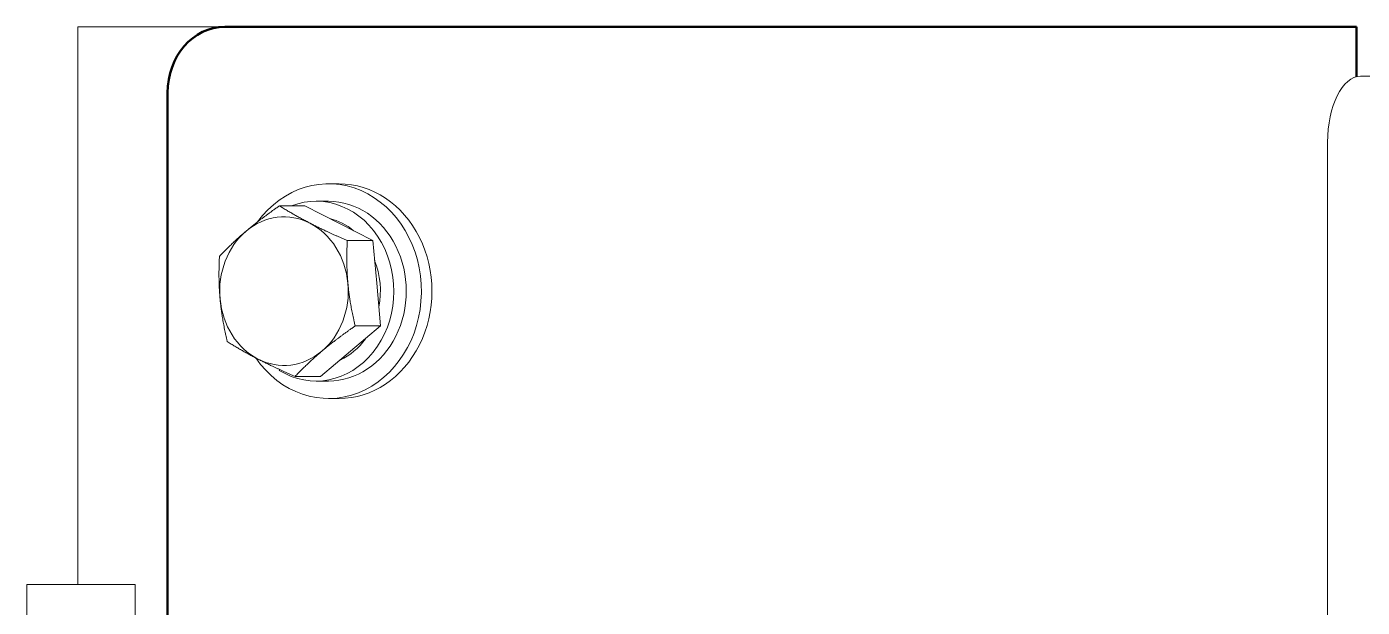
# Model space of a CAD drawing. Header units: inches. Extents: x 19 to 503, y 6 to 322.
# Drawn here: x 268.61 to 273.67, y 110.96 to 113.15 of the extents above; entities that cross this region are included whole.
import ezdxf

# ---------------------------------------------------------------- set-up
doc = ezdxf.new("R2010")
doc.units = ezdxf.units.IN
doc.header["$LTSCALE"] = 15
doc.header["$MEASUREMENT"] = 0
doc.layers.add('Visible (ANSI)', color=7, linetype='Continuous', lineweight=50)

msp = doc.modelspace()

# ---------------------------------------------------------------- linework, layer by layer
at = {"layer": 'Visible (ANSI)', "linetype": 'Continuous', "lineweight": 18}
for p, q in [((269.36251, 113.15094), (268.80674, 113.15094)), ((268.80674, 113.15094), (268.80674, 111.04094)), ((273.98775, 112.96344), (273.66299, 112.96344)), ((273.53799, 105.21344), (273.53799, 112.71344)), ((269.75553, 112.55694), (269.79553, 112.55694)), ((269.6663, 112.47359), (269.56985, 112.47359)), ((269.6663, 112.47359), (269.79473, 112.40779)), ((269.70853, 112.49094), (269.75553, 112.49094)), ((269.79473, 112.40779), (269.92315, 112.34199)), ((269.92315, 112.34199), (269.8267, 112.34199)), ((269.92315, 112.34199), (269.93801, 112.18066)), ((269.93801, 112.18066), (269.95287, 112.01934)), ((269.95287, 112.01934), (269.83931, 111.92381)), ((269.95287, 112.01934), (269.85642, 112.01934)), ((269.83931, 111.92381), (269.72575, 111.82829)), ((269.5692, 111.85141), (269.57097, 111.85421)), ((269.72575, 111.82829), (269.62929, 111.82829)), ((269.70853, 111.81094), (269.75553, 111.81094)), ((269.75553, 111.74494), (269.79553, 111.74494)), ((268.61297, 111.04094), (269.02325, 111.04094)), ((268.61297, 111.04094), (268.61297, 110.04094)), ((269.02325, 111.04094), (269.02325, 110.04094))]:
    msp.add_line(p, q, dxfattribs=at)
at = {"layer": 'Visible (ANSI)'}
for p, q in [((272.30861, 113.15094), (269.36251, 113.15094)), ((272.30861, 113.15094), (272.90624, 113.15094)), ((273.64792, 113.15094), (272.90624, 113.15094)), ((273.64792, 112.96162), (273.64792, 113.15094)), ((269.14601, 112.90094), (269.14601, 110.90094))]:
    msp.add_line(p, q, dxfattribs=at)
msp.add_ellipse((269.36251, 112.90094), major_axis=(0, 0.25), ratio=0.8660254, start_param=0, end_param=1.5707963, dxfattribs=at)
at = {"layer": 'Visible (ANSI)', "linetype": 'Continuous', "lineweight": 18}
for centre, major_axis, ratio, start_param, end_param in [((273.66299, 112.71344), (0, 0.25), 0.5, 0, 1.5707963), ((269.75553, 112.15094), (0, -0.406), 0.8660254, 5.3843394, 10.2944218), ((269.79553, 112.15094), (0, -0.406), 0.8660254, 0, 3.1415927), ((269.70853, 112.15094), (0, 0.34), 0.8660254, 2.648696, 6.6040186), ((269.75553, 112.15094), (0, -0.34), 0.8660254, 0, 3.1415927), ((269.58702, 112.15094), (0, 0.281), 0.8660254, 5.8655537, 6.9127512), ((269.58702, 112.15094), (0, 0.281), 0.8660254, 4.8183561, 5.8655537), ((269.70853, 112.15094), (0, 0.281), 0.8660254, 5.6610553, 6.0700521), ((269.58702, 112.15094), (0, -0.281), 0.8660254, 3.7711586, 4.8183561), ((269.70853, 112.15094), (0, -0.281), 0.8660254, 1.3557445, 1.9977824), ((269.58702, 112.15094), (0, 0.281), 0.8660254, 3.7711586, 4.8183561), ((269.58702, 112.15094), (0, -0.281), 0.8660254, 4.8183561, 5.8655537), ((269.70853, 112.15094), (0, -0.281), 0.8660254, 0.38298, 0.8761518), ((269.58702, 112.15094), (0, -0.281), 0.8660254, 5.8655537, 6.9127512)]:
    msp.add_ellipse(centre, major_axis=major_axis, ratio=ratio, start_param=start_param, end_param=end_param, dxfattribs=at)
for points in [[(269.44374, 112.37807), (269.49644, 112.4224), (269.56985, 112.47359)], [(269.56985, 112.47359), (269.62613, 112.43833), (269.68573, 112.40779)], [(269.68573, 112.40779), (269.74533, 112.37725), (269.8267, 112.34199)], [(269.34272, 112.28254), (269.39103, 112.33373), (269.44374, 112.37807)], [(269.8267, 112.34199), (269.82212, 112.25553), (269.82901, 112.18066)], [(269.34504, 112.12122), (269.33814, 112.19609), (269.34272, 112.28254)], [(269.82901, 112.18066), (269.83591, 112.10579), (269.85642, 112.01934)], [(269.37245, 111.95989), (269.35193, 112.04635), (269.34504, 112.12122)], [(269.85642, 112.01934), (269.78301, 111.96814), (269.73031, 111.92381)], [(269.48832, 111.89409), (269.42872, 111.92463), (269.37245, 111.95989)], [(269.73031, 111.92381), (269.6776, 111.87948), (269.62929, 111.82829)], [(269.62929, 111.82829), (269.54792, 111.86355), (269.48832, 111.89409)]]:
    msp.add_rational_spline(points, [1, 1.0379548493, 1], degree=2, dxfattribs=at)

doc.saveas('drawing.dxf')
